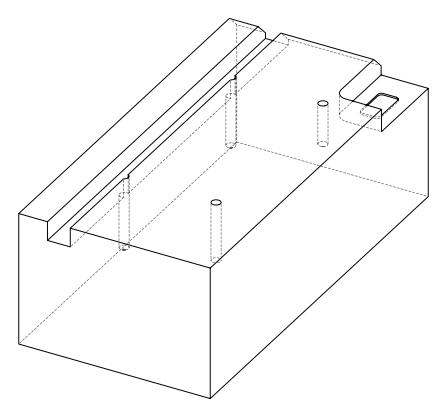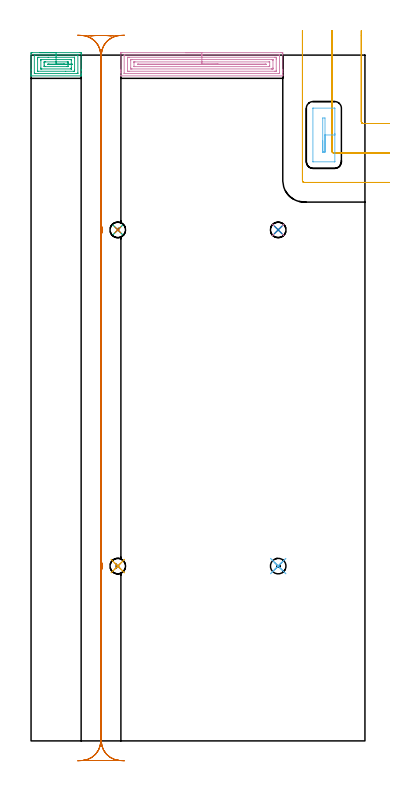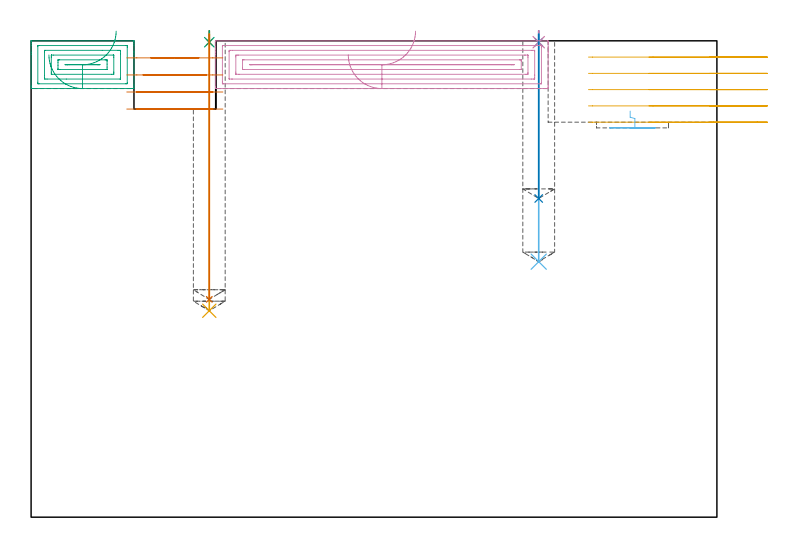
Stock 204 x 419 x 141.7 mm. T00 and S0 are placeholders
(PLAN: 13 operations, 5 tool changes, 19.4 min)
(1 SPOT_DRILL | STEP1POCKET | NXT0321_9005460120000 | 0.03 min | 2 mm3)
(2 SPOT_DRILL_1 | STEP1POCKET_1 | NXT0321_9005460120000 | 0.03 min | 2 mm3)
(3 SPOT_DRILL_2 | STEP1POCKET_2 | NXT0321_9005460120000 | 0.03 min | 1 mm3)
(4 SPOT_DRILL_3 | STEP1POCKET_3 | NXT0321_9005460120000 | 0.03 min | 1 mm3)
(5 DRILL_BLIND_HOLE_INTO_CENTER | STEP1POCKET | UGT0301_490 | 0.33 min | 5529 mm3)
(6 DRILL_BLIND_HOLE_INTO_CENTER_1 | STEP1POCKET_1 | UGT0301_490 | 0.27 min | 4499 mm3)
(7 DRILL_BLIND_HOLE_INTO_CENTER_2 | STEP1POCKET_2 | UGT0301_490 | 0.32 min | 5287 mm3)
(8 DRILL_BLIND_HOLE_INTO_CENTER_3 | STEP1POCKET_3 | UGT0301_490 | 0.2 min | 3172 mm3)
(9 AREA_MILL | FG_CHAMFER_SURFACE | UGT0205_001 | 1.64 min | 3798 mm3)
(10 AREA_MILL_1 | FG_CHAMFER_SURFACE_1 | UGT0205_001 | 4.92 min | 11396 mm3)
(11 MILL_CORNER_NOTCH_RECTANGULAR | CORNER_NOTCH_RECTANGULAR | UGT0201_106 | Follow Part, ap 6, ae 75% | 3.66 min | 107487 mm3)
(12 MILL_RECTANGULAR_POCKET | POCKET_RECTANGULAR_STRAIGHT | NXT0201_009 | Follow Part, ap 2, ae 75% | 0.37 min | 1461 mm3)
(13 MILL_RECTANGULAR_SLOT | SLOT_RECTANGULAR | UGT0201_106 | Follow Part, ap 6, ae 75% | 7.57 min | 203124 mm3)
(TOOL NXT0321_9005460120000 | NC Spot Drill, 142deg, 12mm, Carbide, Uncoated | D12 PA142 FL30 Z2)
(TOOL UGT0301_490 | Carbide Drill 9.5 mm | D9.5 PA118 FL81 Z2)
(TOOL UGT0205_001 | Chamfer Mill 20 x 3 x 45 deg. | D20 FL50 Z2)
(TOOL UGT0201_106 | End Mill 24 mm | D24 FL25 Z2)
(TOOL NXT0201_009 | ENDMILL 8mm [2P460-0800-NA 1630] | D8 FL26 Z6)
(OP 1 SPOT_DRILL)
G17 G21 G94 G90
T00 M6
G54
G17 G0 G90 X53. Y106.8 S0 M3
G43 Z151.7 H0
G94 G81 G98 Z141.291 F250. R144.7
G80
M5
M2
(OP 2 SPOT_DRILL_1)
G17 G21 G94 G90
T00 M6
G54
G17 G0 G90 X151. Y106.8 S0 M3
G43 Z151.7 H0
G94 G81 G98 Z141.291 F250. R144.7
G80
M5
M2
(OP 3 SPOT_DRILL_2)
G17 G21 G94 G90
T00 M6
G54
G17 G0 G90 X53. Y312.2 S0 M3
G43 Z151.7 H0
G94 G81 G98 Z141.291 F250. R144.7
G80
M5
M2
(OP 4 SPOT_DRILL_3)
G17 G21 G94 G90
T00 M6
G54
G17 G0 G90 X151. Y312.2 S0 M3
G43 Z151.7 H0
G94 G81 G98 Z141.291 F250. R144.7
G80
M5
M2
(OP 5 DRILL_BLIND_HOLE_INTO_CENTER)
G17 G21 G94 G90
T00 M6
G54
G17 G0 G90 X53. Y106.8 S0 M3
G43 Z151.7 H0
G94 G81 G98 Z61.4 F250. R143.7
G80
M5
M2
(OP 6 DRILL_BLIND_HOLE_INTO_CENTER_1)
G17 G21 G94 G90
T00 M6
G54
G17 G0 G90 X151. Y106.8 S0 M3
G43 Z151.7 H0
G94 G81 G98 Z76. F250. R143.7
G80
M5
M2
(OP 7 DRILL_BLIND_HOLE_INTO_CENTER_2)
G17 G21 G94 G90
T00 M6
G54
G17 G0 G90 X53. Y312.2 S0 M3
G43 Z151.7 H0
G94 G81 G98 Z64.8 F250. R143.7
G80
M5
M2
(OP 8 DRILL_BLIND_HOLE_INTO_CENTER_3)
G17 G21 G94 G90
T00 M6
G54
G17 G0 G90 X151. Y312.2 S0 M3
G43 Z151.7 H0
G94 G81 G98 Z94.8 F250. R143.7
G80
M5
M2
(OP 9 AREA_MILL)
G17 G21 G94 G90
T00 M6
G54
G17 G0 G90 X5.3 Y420.5 S1061 M3
G43 Z151.7 H0
Z137.5
G94 G1 X5.338 Z136.628 F250.
X5.452 Z135.763
X5.641 Z134.912
X5.903 Z134.08
X6.237 Z133.274
X6.64 Z132.5
X7.108 Z131.764
X7.64 Z131.072
X8.229 Z130.429
X8.872 Z129.839
X9.564 Z129.308
X10.3 Z128.84
X11.074 Z128.437
X11.88 Z128.103
X12.712 Z127.841
X13.563 Z127.652
X14.428 Z127.538
X15.3 Z127.5
X29.598
X30.009 Y420.499 Z127.501
X30.484 Y420.495 Z127.503
X30.591 Y420.492 Z127.506
X30.596 Y420.024 Z127.973
X30.6 Y419.438 Z128.559
Y410.309 Z137.686
Y409.714 Z138.283
Y409.426 Z138.571
Y407.659 Z140.336
Y407.082 Z140.917
Y406.611 Z141.388
Y406.311 Z141.679
X30.593 Y406.302 Z141.688
X30.454 Y406.3 Z141.7
X0.146
X0.007 Y406.302 Z141.688
X0. Y406.311 Z141.679
Y406.611 Z141.388
Y407.083 Z140.916
Y407.659 Z140.336
Y409.714 Z138.283
Y410.309 Z137.686
Y419.727 Z128.27
X0.003 Y420.024 Z127.973
X0.009 Y420.492 Z127.506
X0.116 Y420.495 Z127.503
X0.591 Y420.5 Z127.5
X15.3
Y419.086 Z128.914
X28.226 Y419.085 Z128.915
X28.283 Y419.084 Z128.916
X28.59 Y419.068 Z128.932
X28.595 Y418.978 Z129.022
X28.599 Y418.771 Z129.229
Y408.173 Z139.827
X28.59 Y407.801 Z140.199
X28.582 Y407.721 Z140.279
X28.539 Y407.718 Z140.282
X28.435 Y407.715 Z140.285
X28.226 Y407.714 Z140.286
X2.374 Y407.715 Z140.285
X2.317 Y407.716 Z140.284
X2.01 Y407.732 Z140.268
X2.005 Y407.822 Z140.178
X2.001 Y408.029 Z139.971
Y418.627 Z129.373
X2.01 Y418.999 Z129.001
X2.018 Y419.079 Z128.921
X2.061 Y419.082 Z128.918
X2.165 Y419.085 Z128.915
X2.374 Y419.086 Z128.914
X15.3
Y417.672 Z130.328
X26.443 Y417.671 Z130.329
X26.543 Y417.669 Z130.331
X26.578 Y417.667 Z130.333
X26.59 Y417.666 Z130.334
X26.593 Y417.633 Z130.367
X26.597 Y417.53 Z130.47
X26.599 Y417.374 Z130.626
X26.6 Y417.219 Z130.781
Y410.153 Z137.847
X26.597 Y409.426 Z138.574
X26.595 Y409.275 Z138.725
X26.583 Y409.135 Z138.865
X26.443 Y409.134 Z138.866
X25.85 Y409.129 Z138.871
X21.171 Y409.128 Z138.872
X4.157 Y409.129 Z138.871
X4.057 Y409.131 Z138.869
X4.022 Y409.133 Z138.867
X4.01 Y409.135 Z138.865
X4.007 Y409.167 Z138.833
X4.003 Y409.27 Z138.73
X4.001 Y409.426 Z138.574
X4. Y409.581 Z138.419
Y416.647 Z131.353
X4.003 Y417.374 Z130.626
X4.005 Y417.525 Z130.475
X4.017 Y417.665 Z130.335
X4.157 Y417.666 Z130.334
X4.749 Y417.671 Z130.329
X10.47 Y417.672 Z130.328
X15.3
Y416.257 Z131.743
X24.005
X24.502 Y416.255 Z131.745
X24.554 Y416.254 Z131.746
X24.584 Y416.251 Z131.749
X24.59 Y416.218 Z131.782
X24.595 Y416.035 Z131.965
X24.6 Y415.668 Z132.332
Y415.608 Z132.392
Y411.192 Z136.808
X24.597 Y410.78 Z137.22
X24.592 Y410.575 Z137.425
X24.59 Y410.554 Z137.446
X24.573 Y410.549 Z137.451
X24.517 Y410.546 Z137.454
X24.423 Y410.543 Z137.457
X6.595
X6.098 Y410.545 Z137.455
X6.046 Y410.546 Z137.454
X6.016 Y410.549 Z137.451
X6.01 Y410.582 Z137.418
X6.005 Y410.765 Z137.235
X6. Y411.132 Z136.868
Y415.608 Z132.392
X6.003 Y416.02 Z131.98
X6.007 Y416.225 Z131.775
X6.01 Y416.246 Z131.754
X6.027 Y416.251 Z131.749
X6.082 Y416.254 Z131.746
X6.177 Y416.257 Z131.743
X15.3
Y414.843 Z133.157
X22.105
X22.344 Y414.84 Z133.16
X22.503 Y414.836 Z133.164
X22.591 Y414.831 Z133.169
X22.593 Y414.811 Z133.189
X22.596 Y414.725 Z133.275
X22.6 Y414.116 Z133.884
Y413.233 Z134.767
Y412.35 Z135.65
X22.597 Y412.075 Z135.925
X22.594 Y412. Z136.
X22.591 Y411.968 Z136.032
X22.463 Y411.963 Z136.037
X22.225 Y411.958 Z136.042
X22.105 Y411.957 Z136.043
X21.986
X8.495
X8.256 Y411.96 Z136.04
X8.097 Y411.964 Z136.036
X8.009 Y411.969 Z136.031
X8.007 Y411.989 Z136.011
X8.004 Y412.075 Z135.925
X8. Y412.684 Z135.316
Y413.567 Z134.433
Y414.45 Z133.55
X8.003 Y414.725 Z133.275
X8.006 Y414.8 Z133.2
X8.009 Y414.832 Z133.168
X8.137 Y414.837 Z133.163
X8.375 Y414.842 Z133.158
X8.495 Y414.843 Z133.157
X8.614
X15.3
Y413.429 Z134.571
X19.729 Y413.428 Z134.572
X20.144 Y413.425 Z134.575
X20.203 Y413.423 Z134.577
X20.511 Y413.4 Z134.6
X20.261 Y413.378 Z134.622
X20.203 Y413.375 Z134.625
X19.786 Y413.372 Z134.628
X10.872 Y413.371 Z134.629
X10.814 Y413.372 Z134.628
X10.397 Y413.378 Z134.622
X10.087 Y413.401 Z134.599
X10.339 Y413.422 Z134.578
X10.397 Y413.425 Z134.575
X10.814 Y413.429 Z134.571
X10.872
X11.289
X15.3
X16.172 Z134.609
X17.036 Z134.723
X17.888 Z134.912
X18.72 Z135.174
X19.526 Z135.508
X20.3 Z135.911
X21.036 Z136.379
X21.728 Z136.911
X22.371 Z137.5
X22.96 Z138.143
X23.491 Z138.835
X23.96 Z139.571
X24.363 Z140.345
X24.697 Z141.151
X24.959 Z141.983
X25.148 Z142.835
X25.262 Z143.699
X25.3 Z144.571
G0 Z151.7
M5
M2
(OP 10 AREA_MILL_1)
G17 G21 G94 G90
T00 M6
G54
G17 G0 G90 X94.35 Y420.5 S1061 M3
G43 Z151.7 H0
Z137.5
G94 G1 X94.388 Z136.628 F250.
X94.502 Z135.763
X94.691 Z134.912
X94.953 Z134.08
X95.287 Z133.274
X95.69 Z132.5
X96.158 Z131.764
X96.69 Z131.072
X97.279 Z130.429
X97.922 Z129.84
X98.614 Z129.308
X99.35 Z128.84
X100.124 Z128.437
X100.93 Z128.103
X101.762 Z127.841
X102.613 Z127.652
X103.478 Z127.538
X104.35 Z127.5
X152.764
X153.243 Y420.499 Z127.501
X153.716 Y420.494 Z127.503
X153.792 Y420.491 Z127.505
X153.796 Y420.024 Z127.973
X153.8 Y419.471 Z128.526
Y410.309 Z137.685
Y409.649 Z138.349
Y409.426 Z138.571
Y408.765 Z139.232
Y408.542 Z139.454
Y408.096 Z139.903
Y407.222 Z140.777
Y406.776 Z141.223
X153.799 Y406.539 Z141.46
X153.79 Y406.306 Z141.692
X153.688 Y406.3 Z141.7
X54.954 Y406.299 Z141.699
X54.91 Y406.341 Z141.657
X54.9 Y406.456 Z141.543
Y408.096 Z139.903
Y408.542 Z139.454
Y408.765 Z139.232
Y409.426 Z138.571
Y409.649 Z138.349
Y410.309 Z137.685
Y420.024 Z127.973
X54.903 Y420.357 Z127.639
X54.91 Y420.492 Z127.505
X55.046 Y420.499 Z127.499
X55.457 Y420.5 Z127.5
X104.35
Y419.086 Z128.914
X151.521
X151.68 Y419.084 Z128.916
X151.759 Y419.081 Z128.919
X151.789 Y419.079 Z128.921
X151.793 Y419.055 Z128.945
X151.797 Y418.986 Z129.014
X151.8 Y418.809 Z129.191
Y408.21 Z139.79
X151.798 Y407.877 Z140.123
X151.794 Y407.783 Z140.217
X151.79 Y407.728 Z140.272
X151.775 Y407.721 Z140.279
X151.674 Y407.718 Z140.282
X151.465 Y407.715 Z140.285
X151.41 Y407.714 Z140.286
X57.179
X57.02 Y407.716 Z140.284
X56.941 Y407.719 Z140.281
X56.911 Y407.721 Z140.279
X56.907 Y407.745 Z140.255
X56.903 Y407.814 Z140.186
X56.9 Y407.991 Z140.009
Y418.59 Z129.41
X56.902 Y418.923 Z129.077
X56.906 Y419.017 Z128.983
X56.91 Y419.072 Z128.928
X56.925 Y419.079 Z128.921
X57.026 Y419.082 Z128.918
X57.235 Y419.085 Z128.915
X57.29 Y419.086 Z128.914
X104.35
Y417.672 Z130.328
X148.798 Y417.671 Z130.329
X149.39 Y417.67 Z130.33
X149.687 Y417.667 Z130.333
X149.778 Y417.665 Z130.335
X149.79 Y417.486 Z130.514
X149.794 Y417.374 Z130.626
X149.8 Y416.603 Z131.397
Y416.491 Z131.509
X149.799 Y409.315 Z138.685
X149.794 Y409.202 Z138.798
X149.79 Y409.135 Z138.865
X149.761 Y409.133 Z138.867
X149.687 Y409.131 Z138.869
X149.097 Y409.129 Z138.871
X148.798
X59.902
X59.31 Y409.13 Z138.87
X59.013 Y409.133 Z138.867
X58.922 Y409.135 Z138.865
X58.909 Y409.314 Z138.686
X58.903 Y409.426 Z138.574
X58.901 Y409.537 Z138.463
Y417.485 Z130.515
X58.906 Y417.598 Z130.402
X58.91 Y417.665 Z130.335
X58.939 Y417.667 Z130.333
X59.013 Y417.669 Z130.331
X59.603 Y417.671 Z130.329
X59.902 Y417.672 Z130.328
X104.35
Y416.257 Z131.743
X147.02
X147.257 Y416.256 Z131.744
X147.732 Y416.252 Z131.748
X147.781 Y416.251 Z131.749
X147.79 Y416.189 Z131.811
X147.794 Y416.032 Z131.968
X147.8 Y415.717 Z132.283
Y411.192 Z136.808
X147.798 Y410.805 Z137.195
X147.794 Y410.611 Z137.389
X147.79 Y410.564 Z137.436
X147.787 Y410.549 Z137.451
X147.766 Y410.548 Z137.452
X147.672 Y410.545 Z137.455
X147.02 Y410.543 Z137.457
X146.785
X61.679
X61.443 Y410.544 Z137.456
X60.968 Y410.548 Z137.452
X60.919 Y410.549 Z137.451
X60.91 Y410.611 Z137.389
X60.906 Y410.768 Z137.232
X60.9 Y411.083 Z136.917
Y415.608 Z132.392
X60.902 Y415.995 Z132.005
X60.905 Y416.189 Z131.811
X60.91 Y416.236 Z131.764
X60.913 Y416.251 Z131.749
X60.933 Y416.252 Z131.748
X61.028 Y416.255 Z131.745
X61.679 Y416.257 Z131.743
X61.915
X104.35
Y414.843 Z133.157
X145.362
X145.6 Y414.84 Z133.16
X145.758 Y414.836 Z133.164
X145.792 Y414.833 Z133.167
X145.794 Y414.826 Z133.174
X145.797 Y414.804 Z133.196
X145.799 Y414.725 Z133.275
X145.8 Y412.405 Z135.595
X145.797 Y412.075 Z135.925
X145.794 Y412.006 Z135.994
X145.79 Y411.974 Z136.026
X145.781 Y411.964 Z136.036
X145.719 Y411.962 Z136.038
X145.481 Y411.958 Z136.042
X145.361 Y411.957 Z136.043
X145.243
X63.338
X63.1 Y411.96 Z136.04
X62.942 Y411.964 Z136.036
X62.908 Y411.967 Z136.033
X62.906 Y411.974 Z136.026
X62.903 Y411.996 Z136.004
X62.901 Y412.075 Z135.925
X62.9 Y414.395 Z133.605
X62.903 Y414.725 Z133.275
X62.906 Y414.794 Z133.206
X62.91 Y414.826 Z133.174
X62.918 Y414.836 Z133.164
X62.981 Y414.838 Z133.162
X63.219 Y414.842 Z133.158
X63.338 Y414.843 Z133.157
X63.457
X104.35
Y413.429 Z134.571
X142.991
X143.049 Y413.428 Z134.572
X143.465 Y413.422 Z134.578
X143.726 Y413.399 Z134.601
X143.522 Y413.378 Z134.622
X143.465 Y413.376 Z134.624
X143.049 Y413.371 Z134.629
X142.991
X65.709
X65.651 Y413.372 Z134.628
X65.235 Y413.378 Z134.622
X64.974 Y413.401 Z134.599
X65.178 Y413.422 Z134.578
X65.235 Y413.424 Z134.576
X65.651 Y413.429 Z134.571
X65.709
X104.35
X105.222 Z134.609
X106.086 Z134.723
X106.938 Z134.912
X107.77 Z135.174
X108.576 Z135.508
X109.35 Z135.911
X110.086 Z136.38
X110.778 Z136.911
X111.421 Z137.5
X112.01 Z138.143
X112.541 Z138.835
X113.01 Z139.571
X113.413 Z140.345
X113.747 Z141.151
X114.009 Z141.983
X114.198 Z142.835
X114.312 Z143.699
X114.35 Z144.571
G0 Z151.7
M5
M2
(OP 11 MILL_CORNER_NOTCH_RECTANGULAR)
G17 G21 G94 G90
T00 M6
G54
G17 G0 G90 X201.8 Y434. S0 M3
G43 Z151.7 H0
Z136.86
G94 G1 Y431. F250.
Y378.394 F500.
G3 X202.994 Y377.2 R1.2
G1 X216.
X219. F250.
G0 Z151.7
X183.8 Y434.
Z136.86
G1 Y431.
Y360.395 F500.
G3 X184.995 Y359.2 R1.2
G1 X216.
X219. F250.
G0 Z151.7
X165.8 Y434.
Z136.86
G1 Y431.
Y342.395 F500.
G3 X166.995 Y341.2 R1.2
G1 X216.
X219. F250.
G0 Z151.7
X201.8 Y434.
Z132.02
G1 Y431.
Y378.394 F500.
G3 X202.994 Y377.2 R1.2
G1 X216.
X219. F250.
G0 Z151.7
X183.8 Y434.
Z132.02
G1 Y431.
Y360.395 F500.
G3 X184.995 Y359.2 R1.2
G1 X216.
X219. F250.
G0 Z151.7
X165.8 Y434.
Z132.02
G1 Y431.
Y342.395 F500.
G3 X166.995 Y341.2 R1.2
G1 X216.
X219. F250.
G0 Z151.7
X201.8 Y434.
Z127.18
G1 Y431.
Y378.394 F500.
G3 X202.994 Y377.2 R1.2
G1 X216.
X219. F250.
G0 Z151.7
X183.8 Y434.
Z127.18
G1 Y431.
Y360.395 F500.
G3 X184.995 Y359.2 R1.2
G1 X216.
X219. F250.
G0 Z151.7
X165.8 Y434.
Z127.18
G1 Y431.
Y342.395 F500.
G3 X166.995 Y341.2 R1.2
G1 X216.
X219. F250.
G0 Z151.7
X201.8 Y434.
Z122.34
G1 Y431.
Y378.394 F500.
G3 X202.994 Y377.2 R1.2
G1 X216.
X219. F250.
G0 Z151.7
X183.8 Y434.
Z122.34
G1 Y431.
Y360.395 F500.
G3 X184.995 Y359.2 R1.2
G1 X216.
X219. F250.
G0 Z151.7
X165.8 Y434.
Z122.34
G1 Y431.
Y342.395 F500.
G3 X166.995 Y341.2 R1.2
G1 X216.
X219. F250.
G0 Z151.7
X201.8 Y434.
Z117.5
G1 Y431.
Y378.394 F500.
G3 X202.994 Y377.2 R1.2
G1 X216.
X219. F250.
G0 Z151.7
X183.8 Y434.
Z117.5
G1 Y431.
Y360.395 F500.
G3 X184.995 Y359.2 R1.2
G1 X216.
X219. F250.
G0 Z151.7
X165.8 Y434.
Z117.5
G1 Y431.
Y342.395 F500.
G3 X166.995 Y341.2 R1.2
G1 X216.
X219. F250.
G0 Z151.7
M5
M2
(OP 12 MILL_RECTANGULAR_POCKET)
G17 G21 G94 G90
T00 M6
G54
G17 G0 G90 X178.2 Y366.632 S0 M3
G43 Z151.7 H1
Z120.792
G94 G1 Y359.8 Z118.962 F250.
X179.6 Z118.587
Y370.2 Z115.8
Y380.6 F500.
X178.2
Y359.8
X179.6
Y370.2
X185.6
Y386.5
X185.595 Y386.555
X185.555 Y386.595
X185.5 Y386.6
X172.3
X172.245 Y386.595
X172.205 Y386.555
X172.2 Y386.5
Y353.9
X172.205 Y353.845
X172.245 Y353.805
X172.3 Y353.8
X185.5
X185.555 Y353.805
X185.595 Y353.845
X185.6 Y353.9
Y370.2
Y371.2
G0 Z151.7
M5
M2
(OP 13 MILL_RECTANGULAR_SLOT)
G17 G21 G94 G90
T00 M6
G54
G17 G0 G90 X57.045 Y-12.182 S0 M3
G43 Z151.7 H0
Z136.625
G94 G1 X54.052 Y-11.97 F250.
G2 X42.9 Y0. R12. F500.
G1 Y102.447
G2 X43.718 Y106.8 R12.
X42.9 Y111.153 R12.
G1 Y307.847
G2 X43.718 Y312.2 R12.
X42.9 Y316.553 R12.
G1 Y419.
G2 X49.911 Y429.914 R12.
G3 X44.899 Y431. R12.
G1 X40.575
G3 X35.587 Y429.914 R12.
G2 X42.6 Y419. R12.
G1 Y0.
G2 X31.448 Y-11.97 R12.
G1 X28.455 Y-12.182 F250.
G0 X57.045 Z131.55
G1 X54.052 Y-11.97
G2 X42.9 Y0. R12. F500.
G1 Y102.447
G2 X43.718 Y106.8 R12.
X42.9 Y111.153 R12.
G1 Y307.847
G2 X43.718 Y312.2 R12.
X42.9 Y316.553 R12.
G1 Y419.
G2 X52.164 Y430.684 R12.
G1 X52.17 Y430.713
G3 X49.562 Y431. R12.
G1 X35.941
G3 X33.331 Y430.713 R12.
G1 X33.338 Y430.684
G2 X42.6 Y419. R12.
G1 Y0.
G2 X31.448 Y-11.97 R12.
G1 X28.455 Y-12.182 F250.
G0 Z151.7
Y431.182
Z126.475
G1 X31.448 Y430.97
G2 X42.6 Y419. R12. F500.
G1 Y0.
G2 X31.448 Y-11.97 R12.
G1 Y-12.
X54.052
Y-11.97
G2 X42.9 Y0. R12.
G1 Y102.447
G2 X43.718 Y106.8 R12.
X42.9 Y111.153 R12.
G1 Y307.847
G2 X43.718 Y312.2 R12.
X42.9 Y316.553 R12.
G1 Y419.
G2 X54.052 Y430.97 R12.
G1 X57.045 Y431.182 F250.
G0 X28.455 Z121.4
G1 X31.448 Y430.97
G2 X42.6 Y419. R12. F500.
G1 Y0.
G2 X31.448 Y-11.97 R12.
G1 Y-12.
X54.052
Y-11.97
G2 X42.9 Y0. R12.
G1 Y102.447
G2 X43.718 Y106.8 R12.
X42.9 Y111.153 R12.
G1 Y307.847
G2 X43.718 Y312.2 R12.
X42.9 Y316.553 R12.
G1 Y419.
G2 X54.052 Y430.97 R12.
G1 X57.045 Y431.182 F250.
G0 Z151.7
M5
M2
